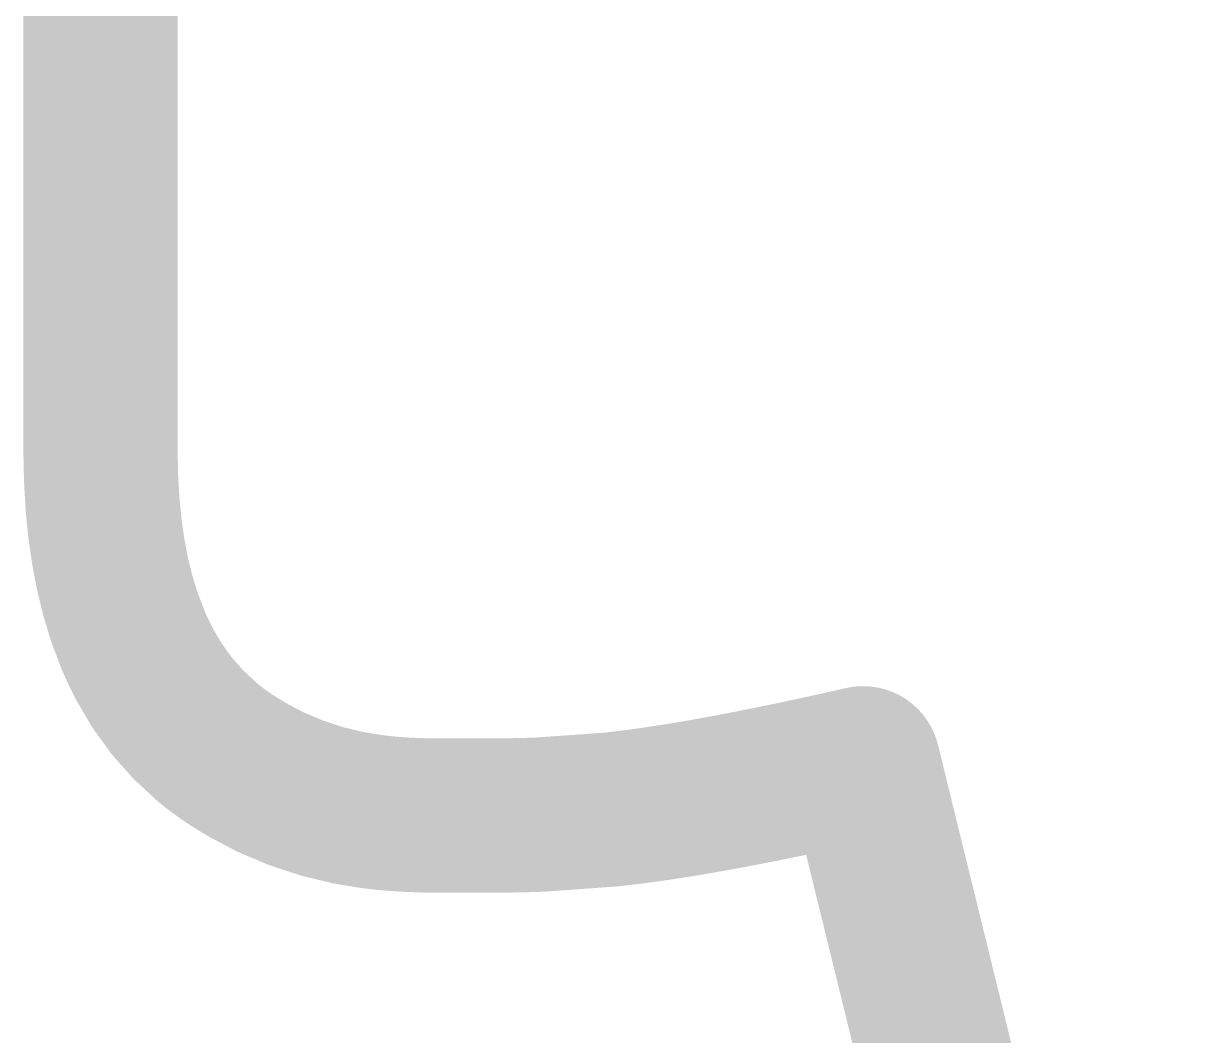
# Model space of a CAD drawing. Header units: millimetres. Extents: x 6 to 417, y 41 to 311.
# Drawn here: x 387.434 to 388.193, y 55.725 to 56.38 of the extents above; entities that cross this region are included whole.
import ezdxf

# ---------------------------------------------------------------- set-up
doc = ezdxf.new("R2010")
doc.units = ezdxf.units.MM
doc.layers.add('DrillDrawing', color=1, linetype='Continuous')

msp = doc.modelspace()

# ---------------------------------------------------------------- linework, layer by layer
at = {"layer": 'DrillDrawing', "const_width": 0.0999998}
for points in [[(387.48413486, 56.10382734), (387.48413486, 60.26571131999999)], [(387.48413486, 56.10382734), (387.48413486, 60.26571131999999)], [(387.48414502, 56.1005863), (387.4845057, 56.0848637)], [(387.48414502, 56.1005863), (387.4845057, 56.0848637)], [(387.4845057, 56.0848637), (387.4854709, 56.06848069999999)], [(387.4845057, 56.0848637), (387.4854709, 56.06848069999999)], [(387.4854709, 56.06848069999999), (387.4870076, 56.0530248)], [(387.4854709, 56.06848069999999), (387.4870076, 56.0530248)], [(387.4870076, 56.0530248), (387.48908024, 56.03846298)], [(387.4870076, 56.0530248), (387.48908024, 56.03846298)], [(387.48908024, 56.03846298), (387.49191996, 56.02356334)], [(387.48908024, 56.03846298), (387.49191996, 56.02356334)], [(387.49191996, 56.02356334), (387.49532356, 56.00965176)], [(387.49191996, 56.02356334), (387.49532356, 56.00965176)], [(387.49532356, 56.00965176), (387.49959838, 55.99565128)], [(387.49532356, 56.00965176), (387.49959838, 55.99565128)], [(387.49959838, 55.99565128), (387.50522956, 55.98081514)], [(387.49959838, 55.99565128), (387.50522956, 55.98081514)], [(387.56850096, 55.90337562), (387.57855174, 55.89713991999999)], [(387.56850096, 55.90337562), (387.57855174, 55.89713991999999)], [(387.96361066, 55.89759204), (387.97850776, 55.90094738)], [(387.96361066, 55.89759204), (387.97850776, 55.90094738)], [(387.97850776, 55.90094738), (388.14338932, 55.22942725999999)], [(387.97850776, 55.90094738), (388.14338932, 55.22942725999999)], [(387.92551066, 55.88940562), (387.93749184, 55.8919126)], [(387.92551066, 55.88940562), (387.93749184, 55.8919126)], [(387.93749184, 55.8919126), (387.95041282, 55.89468627999999)], [(387.93749184, 55.8919126), (387.95041282, 55.89468627999999)], [(387.95041282, 55.89468627999999), (387.96361066, 55.89759204)], [(387.95041282, 55.89468627999999), (387.96361066, 55.89759204)], [(387.89239922, 55.88286766), (387.9029707, 55.88488696)], [(387.89239922, 55.88286766), (387.9029707, 55.88488696)], [(387.9029707, 55.88488696), (387.9137911, 55.88702056)], [(387.9029707, 55.88488696), (387.9137911, 55.88702056)], [(387.9137911, 55.88702056), (387.92551066, 55.88940562)], [(387.9137911, 55.88702056), (387.92551066, 55.88940562)], [(387.85604928, 55.87653797999999), (387.8645151, 55.87791465999999)], [(387.85604928, 55.87653797999999), (387.8645151, 55.87791465999999)], [(387.8645151, 55.87791465999999), (387.87319682, 55.87939294)], [(387.8645151, 55.87791465999999), (387.87319682, 55.87939294)], [(387.87319682, 55.87939294), (387.88268118, 55.88107695999999)], [(387.87319682, 55.87939294), (387.88268118, 55.88107695999999)], [(387.88268118, 55.88107695999999), (387.89239922, 55.88286766)], [(387.88268118, 55.88107695999999), (387.89239922, 55.88286766)], [(387.64517594, 55.87207773999999), (387.65867096, 55.86984)], [(387.64517594, 55.87207773999999), (387.65867096, 55.86984)], [(387.65867096, 55.86984), (387.66778702, 55.86876049999999)], [(387.65867096, 55.86984), (387.66778702, 55.86876049999999)], [(387.76905174, 55.86769623999999), (387.81512734, 55.87099569999999)], [(387.76905174, 55.86769623999999), (387.81512734, 55.87099569999999)], [(387.81512734, 55.87099569999999), (387.827393, 55.87242826)], [(387.81512734, 55.87099569999999), (387.827393, 55.87242826)], [(387.827393, 55.87242826), (387.83402494, 55.87329185999999)], [(387.827393, 55.87242826), (387.83402494, 55.87329185999999)], [(387.83402494, 55.87329185999999), (387.84082706, 55.87423673999999)], [(387.83402494, 55.87329185999999), (387.84082706, 55.87423673999999)], [(387.84082706, 55.87423673999999), (387.84834292, 55.87534163999999)], [(387.84082706, 55.87423673999999), (387.84834292, 55.87534163999999)], [(387.84834292, 55.87534163999999), (387.85604928, 55.87653797999999)], [(387.84834292, 55.87534163999999), (387.85604928, 55.87653797999999)], [(387.66778702, 55.86876049999999), (387.67474916, 55.86814836)], [(387.66778702, 55.86876049999999), (387.67474916, 55.86814836)], [(387.67474916, 55.86814836), (387.68013904, 55.86778514)], [(387.67474916, 55.86814836), (387.68013904, 55.86778514)], [(387.68013904, 55.86778514), (387.68449768, 55.867554)], [(387.68013904, 55.86778514), (387.68449768, 55.867554)], [(387.68449768, 55.867554), (387.68833308, 55.86739398)], [(387.68449768, 55.867554), (387.68833308, 55.86739398)], [(387.68833308, 55.86739398), (387.69165794, 55.86728729999999)], [(387.68833308, 55.86739398), (387.69165794, 55.86728729999999)], [(387.69165794, 55.86728729999999), (387.69448496, 55.86721364)], [(387.69165794, 55.86728729999999), (387.69448496, 55.86721364)], [(387.69448496, 55.86721364), (387.6968243, 55.86716538)], [(387.69448496, 55.86721364), (387.6968243, 55.86716538)], [(387.6968243, 55.86716538), (387.6991484, 55.86712728)], [(387.6968243, 55.86716538), (387.6991484, 55.86712728)], [(387.6991484, 55.86712728), (387.70099752, 55.86710442)], [(387.6991484, 55.86712728), (387.70099752, 55.86710442)], [(387.70099752, 55.86710442), (387.70283902, 55.86708664)], [(387.70099752, 55.86710442), (387.70283902, 55.86708664)], [(387.70283902, 55.86708664), (387.70421316, 55.86707394)], [(387.70283902, 55.86708664), (387.70421316, 55.86707394)], [(387.70421316, 55.86707394), (387.70558222, 55.86706632)], [(387.70421316, 55.86707394), (387.70558222, 55.86706632)], [(387.70558222, 55.86706632), (387.70694366, 55.86705869999999)], [(387.70558222, 55.86706632), (387.70694366, 55.86705869999999)], [(387.70694366, 55.86705869999999), (387.70785044, 55.86705616)], [(387.70694366, 55.86705869999999), (387.70785044, 55.86705616)], [(387.70785044, 55.86705616), (387.70875468, 55.86705362)], [(387.70785044, 55.86705616), (387.70875468, 55.86705362)], [(387.70875468, 55.86705362), (387.70965638, 55.86705108)], [(387.70875468, 55.86705362), (387.70965638, 55.86705108)], [(387.70965638, 55.86705108), (387.71055554, 55.86704854)], [(387.70965638, 55.86705108), (387.71055554, 55.86704854)], [(387.71055554, 55.86704854), (387.71145216, 55.86704854)], [(387.71055554, 55.86704854), (387.71145216, 55.86704854)], [(387.71145216, 55.86704854), (387.7118992, 55.86704599999999)], [(387.71145216, 55.86704854), (387.7118992, 55.86704599999999)], [(387.7118992, 55.86704599999999), (387.71234624, 55.86704599999999)], [(387.7118992, 55.86704599999999), (387.71234624, 55.86704599999999)], [(387.71234624, 55.86704599999999), (387.71279074, 55.86704599999999)], [(387.71234624, 55.86704599999999), (387.71279074, 55.86704599999999)], [(387.71279074, 55.86704599999999), (387.71323778, 55.86704599999999)], [(387.71279074, 55.86704599999999), (387.71323778, 55.86704599999999)], [(387.71323778, 55.86704599999999), (387.71368228, 55.86704599999999)], [(387.71323778, 55.86704599999999), (387.71368228, 55.86704599999999)], [(387.71368228, 55.86704599999999), (387.71412678, 55.86704599999999)], [(387.71368228, 55.86704599999999), (387.71412678, 55.86704599999999)], [(387.71412678, 55.86704599999999), (387.71457128, 55.86704599999999)], [(387.71412678, 55.86704599999999), (387.71457128, 55.86704599999999)], [(387.71457128, 55.86704599999999), (387.71501324, 55.86704599999999)], [(387.71457128, 55.86704599999999), (387.71501324, 55.86704599999999)], [(387.71501324, 55.86704599999999), (387.71545774, 55.86704599999999)], [(387.71501324, 55.86704599999999), (387.71545774, 55.86704599999999)], [(387.71545774, 55.86704599999999), (387.7158997, 55.86704599999999)], [(387.71545774, 55.86704599999999), (387.7158997, 55.86704599999999)], [(387.7158997, 55.86704599999999), (387.71633912, 55.86704599999999)], [(387.7158997, 55.86704599999999), (387.71633912, 55.86704599999999)], [(387.71633912, 55.86704599999999), (387.71678108, 55.86704599999999)], [(387.71633912, 55.86704599999999), (387.71678108, 55.86704599999999)], [(387.71678108, 55.86704599999999), (387.7172205, 55.86704599999999)], [(387.71678108, 55.86704599999999), (387.7172205, 55.86704599999999)], [(387.7172205, 55.86704599999999), (387.71766246, 55.86704599999999)], [(387.7172205, 55.86704599999999), (387.71766246, 55.86704599999999)], [(387.71766246, 55.86704599999999), (387.71809934, 55.86704599999999)], [(387.71766246, 55.86704599999999), (387.71809934, 55.86704599999999)], [(387.71809934, 55.86704599999999), (387.71853876, 55.86704599999999)], [(387.71809934, 55.86704599999999), (387.71853876, 55.86704599999999)], [(387.71853876, 55.86704599999999), (387.71897818, 55.86704599999999)], [(387.71853876, 55.86704599999999), (387.71897818, 55.86704599999999)], [(387.71897818, 55.86704599999999), (387.71941506, 55.86704599999999)], [(387.71897818, 55.86704599999999), (387.71941506, 55.86704599999999)], [(387.71941506, 55.86704599999999), (387.71985194, 55.86704599999999)], [(387.71941506, 55.86704599999999), (387.71985194, 55.86704599999999)], [(387.71985194, 55.86704599999999), (387.72072316, 55.86704599999999)], [(387.71985194, 55.86704599999999), (387.72072316, 55.86704599999999)], [(387.72072316, 55.86704599999999), (387.72159438, 55.86704599999999)], [(387.72072316, 55.86704599999999), (387.72159438, 55.86704599999999)], [(387.72159438, 55.86704599999999), (387.72246306, 55.86704599999999)], [(387.72159438, 55.86704599999999), (387.72246306, 55.86704599999999)], [(387.72246306, 55.86704599999999), (387.7233292, 55.86704854)], [(387.72246306, 55.86704599999999), (387.7233292, 55.86704854)], [(387.7233292, 55.86704854), (387.7241928, 55.86704854)], [(387.7233292, 55.86704854), (387.7241928, 55.86704854)], [(387.7241928, 55.86704854), (387.7254882, 55.86704854)], [(387.7241928, 55.86704854), (387.7254882, 55.86704854)], [(387.7254882, 55.86704854), (387.72677598, 55.86705108)], [(387.7254882, 55.86704854), (387.72677598, 55.86705108)], [(387.72677598, 55.86705108), (387.72806122, 55.86705362)], [(387.72677598, 55.86705108), (387.72806122, 55.86705362)], [(387.72806122, 55.86705362), (387.72934392, 55.86705616)], [(387.72806122, 55.86705362), (387.72934392, 55.86705616)], [(387.72934392, 55.86705616), (387.73104572, 55.86705869999999)], [(387.72934392, 55.86705616), (387.73104572, 55.86705869999999)], [(387.73104572, 55.86705869999999), (387.7327449799999, 55.86706632)], [(387.73104572, 55.86705869999999), (387.7327449799999, 55.86706632)], [(387.7327449799999, 55.86706632), (387.73485826, 55.86707394)], [(387.7327449799999, 55.86706632), (387.73485826, 55.86707394)], [(387.73485826, 55.86707394), (387.73696646, 55.8670841)], [(387.73485826, 55.86707394), (387.73696646, 55.8670841)], [(387.73696646, 55.8670841), (387.73948614, 55.86709934)], [(387.73696646, 55.8670841), (387.73948614, 55.86709934)], [(387.73948614, 55.86709934), (387.74199566, 55.86711966)], [(387.73948614, 55.86709934), (387.74199566, 55.86711966)], [(387.74199566, 55.86711966), (387.74491666, 55.8671476)], [(387.74199566, 55.86711966), (387.74491666, 55.8671476)], [(387.74491666, 55.8671476), (387.7482466, 55.86718824)], [(387.74491666, 55.8671476), (387.7482466, 55.86718824)], [(387.7482466, 55.86718824), (387.75198548, 55.86724412)], [(387.7482466, 55.86718824), (387.75198548, 55.86724412)], [(387.75198548, 55.86724412), (387.7565524, 55.86733302)], [(387.75198548, 55.86724412), (387.7565524, 55.86733302)], [(387.7565524, 55.86733302), (387.76195498, 55.86746763999999)], [(387.7565524, 55.86733302), (387.76195498, 55.86746763999999)], [(387.76195498, 55.86746763999999), (387.76905174, 55.86769623999999)], [(387.76195498, 55.86746763999999), (387.76905174, 55.86769623999999)]]:
    msp.add_lwpolyline(points, dxfattribs=at)
for points in [[(387.48414502, 56.1005863, -0.00161517670865614), (387.48413486, 56.10382734)], [(387.48414502, 56.1005863, -0.00161517670865614), (387.48413486, 56.10382734)], [(387.51286734, 55.96476996, -0.02269215937768035), (387.50522956, 55.98081514)], [(387.51286734, 55.96476996, -0.02269215937768035), (387.50522956, 55.98081514)], [(387.55269708, 55.91520186, -0.09652436674166726), (387.51286734, 55.96476996)], [(387.55269708, 55.91520186, -0.09652436674166726), (387.51286734, 55.96476996)], [(387.56850096, 55.90337562, -0.02844011318298454), (387.55269708, 55.91520186)], [(387.56850096, 55.90337562, -0.02844011318298454), (387.55269708, 55.91520186)], [(387.64517594, 55.87207773999999, -0.08345564689200505), (387.57855428, 55.89713991999999)], [(387.64517594, 55.87207773999999, -0.08345564689200505), (387.57855428, 55.89713991999999)]]:
    msp.add_lwpolyline(points, format="xyb", dxfattribs=at)
at = {"layer": 'DrillDrawing', "const_width": 0.0499999}
for points in [[(387.45913618, 56.10382734, 1), (387.50913354, 56.10382734, 1)], [(387.45913618, 56.10382734, 1), (387.50913354, 56.10382734, 1)], [(387.45913618, 56.10382734, 1), (387.50913354, 56.10382734, 1)], [(387.45913618, 56.10382734, 1), (387.50913354, 56.10382734, 1)], [(387.45914634, 56.1005863, 1), (387.5091437, 56.1005863, 1)], [(387.45914634, 56.1005863, 1), (387.5091437, 56.1005863, 1)], [(387.45914634, 56.1005863, 1), (387.5091437, 56.1005863, 1)], [(387.45914634, 56.1005863, 1), (387.5091437, 56.1005863, 1)], [(387.45950702, 56.0848637, 1), (387.50950438, 56.0848637, 1)], [(387.45950702, 56.0848637, 1), (387.50950438, 56.0848637, 1)], [(387.45950702, 56.0848637, 1), (387.50950438, 56.0848637, 1)], [(387.45950702, 56.0848637, 1), (387.50950438, 56.0848637, 1)], [(387.46047222, 56.06848069999999, 1), (387.51046958, 56.06848069999999, 1)], [(387.46047222, 56.06848069999999, 1), (387.51046958, 56.06848069999999, 1)], [(387.46047222, 56.06848069999999, 1), (387.51046958, 56.06848069999999, 1)], [(387.46047222, 56.06848069999999, 1), (387.51046958, 56.06848069999999, 1)], [(387.46200892, 56.0530248, 1), (387.51200628, 56.0530248, 1)], [(387.46200892, 56.0530248, 1), (387.51200628, 56.0530248, 1)], [(387.46200892, 56.0530248, 1), (387.51200628, 56.0530248, 1)], [(387.46200892, 56.0530248, 1), (387.51200628, 56.0530248, 1)], [(387.46408156, 56.03846298, 1), (387.51407892, 56.03846298, 1)], [(387.46408156, 56.03846298, 1), (387.51407892, 56.03846298, 1)], [(387.46408156, 56.03846298, 1), (387.51407892, 56.03846298, 1)], [(387.46408156, 56.03846298, 1), (387.51407892, 56.03846298, 1)], [(387.46692128, 56.02356334, 1), (387.51691864, 56.02356334, 1)], [(387.46692128, 56.02356334, 1), (387.51691864, 56.02356334, 1)], [(387.46692128, 56.02356334, 1), (387.51691864, 56.02356334, 1)], [(387.46692128, 56.02356334, 1), (387.51691864, 56.02356334, 1)], [(387.47032488, 56.00965176, 1), (387.52032224, 56.00965176, 1)], [(387.47032488, 56.00965176, 1), (387.52032224, 56.00965176, 1)], [(387.47032488, 56.00965176, 1), (387.52032224, 56.00965176, 1)], [(387.47032488, 56.00965176, 1), (387.52032224, 56.00965176, 1)], [(387.4745997, 55.99565128, 1), (387.52459706, 55.99565128, 1)], [(387.4745997, 55.99565128, 1), (387.52459706, 55.99565128, 1)], [(387.4745997, 55.99565128, 1), (387.52459706, 55.99565128, 1)], [(387.4745997, 55.99565128, 1), (387.52459706, 55.99565128, 1)], [(387.48023088, 55.98081514, 1), (387.53022824, 55.98081514, 1)], [(387.48023088, 55.98081514, 1), (387.53022824, 55.98081514, 1)], [(387.48023088, 55.98081514, 1), (387.53022824, 55.98081514, 1)], [(387.48023088, 55.98081514, 1), (387.53022824, 55.98081514, 1)], [(387.48786866, 55.96476996, 1), (387.53786602, 55.96476996, 1)], [(387.48786866, 55.96476996, 1), (387.53786602, 55.96476996, 1)], [(387.48786866, 55.96476996, 1), (387.53786602, 55.96476996, 1)], [(387.48786866, 55.96476996, 1), (387.53786602, 55.96476996, 1)], [(387.5276984, 55.91520186, 1), (387.57769576, 55.91520186, 1)], [(387.5276984, 55.91520186, 1), (387.57769576, 55.91520186, 1)], [(387.5276984, 55.91520186, 1), (387.57769576, 55.91520186, 1)], [(387.5276984, 55.91520186, 1), (387.57769576, 55.91520186, 1)], [(387.54350228, 55.90337562, 1), (387.59349964, 55.90337562, 1)], [(387.54350228, 55.90337562, 1), (387.59349964, 55.90337562, 1)], [(387.54350228, 55.90337562, 1), (387.59349964, 55.90337562, 1)], [(387.54350228, 55.90337562, 1), (387.59349964, 55.90337562, 1)], [(387.95350908, 55.90094738, 1), (388.00350644, 55.90094738, 1)], [(387.95350908, 55.90094738, 1), (388.00350644, 55.90094738, 1)], [(387.95350908, 55.90094738, 1), (388.00350644, 55.90094738, 1)], [(387.95350908, 55.90094738, 1), (388.00350644, 55.90094738, 1)], [(387.55355306, 55.89713991999999, 1), (387.60355042, 55.89713991999999, 1)], [(387.55355306, 55.89713991999999, 1), (387.60355042, 55.89713991999999, 1)], [(387.5535556, 55.89713991999999, 1), (387.60355296, 55.89713991999999, 1)], [(387.5535556, 55.89713991999999, 1), (387.60355296, 55.89713991999999, 1)], [(387.91249316, 55.8919126, 1), (387.96249052, 55.8919126, 1)], [(387.91249316, 55.8919126, 1), (387.96249052, 55.8919126, 1)], [(387.91249316, 55.8919126, 1), (387.96249052, 55.8919126, 1)], [(387.91249316, 55.8919126, 1), (387.96249052, 55.8919126, 1)], [(387.92541414, 55.89468627999999, 1), (387.9754115, 55.89468627999999, 1)], [(387.92541414, 55.89468627999999, 1), (387.9754115, 55.89468627999999, 1)], [(387.92541414, 55.89468627999999, 1), (387.9754115, 55.89468627999999, 1)], [(387.92541414, 55.89468627999999, 1), (387.9754115, 55.89468627999999, 1)], [(387.93861198, 55.89759204, 1), (387.98860934, 55.89759204, 1)], [(387.93861198, 55.89759204, 1), (387.98860934, 55.89759204, 1)], [(387.93861198, 55.89759204, 1), (387.98860934, 55.89759204, 1)], [(387.93861198, 55.89759204, 1), (387.98860934, 55.89759204, 1)], [(387.87797202, 55.88488696, 1), (387.92796938, 55.88488696, 1)], [(387.87797202, 55.88488696, 1), (387.92796938, 55.88488696, 1)], [(387.87797202, 55.88488696, 1), (387.92796938, 55.88488696, 1)], [(387.87797202, 55.88488696, 1), (387.92796938, 55.88488696, 1)], [(387.88879242, 55.88702056, 1), (387.93878978, 55.88702056, 1)], [(387.88879242, 55.88702056, 1), (387.93878978, 55.88702056, 1)], [(387.88879242, 55.88702056, 1), (387.93878978, 55.88702056, 1)], [(387.88879242, 55.88702056, 1), (387.93878978, 55.88702056, 1)], [(387.90051198, 55.88940562, 1), (387.95050934, 55.88940562, 1)], [(387.90051198, 55.88940562, 1), (387.95050934, 55.88940562, 1)], [(387.90051198, 55.88940562, 1), (387.95050934, 55.88940562, 1)], [(387.90051198, 55.88940562, 1), (387.95050934, 55.88940562, 1)], [(387.83951642, 55.87791465999999, 1), (387.88951378, 55.87791465999999, 1)], [(387.83951642, 55.87791465999999, 1), (387.88951378, 55.87791465999999, 1)], [(387.83951642, 55.87791465999999, 1), (387.88951378, 55.87791465999999, 1)], [(387.83951642, 55.87791465999999, 1), (387.88951378, 55.87791465999999, 1)], [(387.84819814, 55.87939294, 1), (387.8981955, 55.87939294, 1)], [(387.84819814, 55.87939294, 1), (387.8981955, 55.87939294, 1)], [(387.84819814, 55.87939294, 1), (387.8981955, 55.87939294, 1)], [(387.84819814, 55.87939294, 1), (387.8981955, 55.87939294, 1)], [(387.8576825, 55.88107695999999, 1), (387.90767986, 55.88107695999999, 1)], [(387.8576825, 55.88107695999999, 1), (387.90767986, 55.88107695999999, 1)], [(387.8576825, 55.88107695999999, 1), (387.90767986, 55.88107695999999, 1)], [(387.8576825, 55.88107695999999, 1), (387.90767986, 55.88107695999999, 1)], [(387.86740054, 55.88286766, 1), (387.9173979, 55.88286766, 1)], [(387.86740054, 55.88286766, 1), (387.9173979, 55.88286766, 1)], [(387.86740054, 55.88286766, 1), (387.9173979, 55.88286766, 1)], [(387.86740054, 55.88286766, 1), (387.9173979, 55.88286766, 1)], [(387.62017726, 55.87207773999999, 1), (387.67017462, 55.87207773999999, 1)], [(387.62017726, 55.87207773999999, 1), (387.67017462, 55.87207773999999, 1)], [(387.62017726, 55.87207773999999, 1), (387.67017462, 55.87207773999999, 1)], [(387.62017726, 55.87207773999999, 1), (387.67017462, 55.87207773999999, 1)], [(387.63367228, 55.86984, 1), (387.68366964, 55.86984, 1)], [(387.63367228, 55.86984, 1), (387.68366964, 55.86984, 1)], [(387.63367228, 55.86984, 1), (387.68366964, 55.86984, 1)], [(387.63367228, 55.86984, 1), (387.68366964, 55.86984, 1)], [(387.79012866, 55.87099569999999, 1), (387.84012602, 55.87099569999999, 1)], [(387.79012866, 55.87099569999999, 1), (387.84012602, 55.87099569999999, 1)], [(387.79012866, 55.87099569999999, 1), (387.84012602, 55.87099569999999, 1)], [(387.79012866, 55.87099569999999, 1), (387.84012602, 55.87099569999999, 1)], [(387.80239432, 55.87242826, 1), (387.85239168, 55.87242826, 1)], [(387.80239432, 55.87242826, 1), (387.85239168, 55.87242826, 1)], [(387.80239432, 55.87242826, 1), (387.85239168, 55.87242826, 1)], [(387.80239432, 55.87242826, 1), (387.85239168, 55.87242826, 1)], [(387.80902626, 55.87329185999999, 1), (387.85902362, 55.87329185999999, 1)], [(387.80902626, 55.87329185999999, 1), (387.85902362, 55.87329185999999, 1)], [(387.80902626, 55.87329185999999, 1), (387.85902362, 55.87329185999999, 1)], [(387.80902626, 55.87329185999999, 1), (387.85902362, 55.87329185999999, 1)], [(387.81582838, 55.87423673999999, 1), (387.86582574, 55.87423673999999, 1)], [(387.81582838, 55.87423673999999, 1), (387.86582574, 55.87423673999999, 1)], [(387.81582838, 55.87423673999999, 1), (387.86582574, 55.87423673999999, 1)], [(387.81582838, 55.87423673999999, 1), (387.86582574, 55.87423673999999, 1)], [(387.82334424, 55.87534163999999, 1), (387.8733416, 55.87534163999999, 1)], [(387.82334424, 55.87534163999999, 1), (387.8733416, 55.87534163999999, 1)], [(387.82334424, 55.87534163999999, 1), (387.8733416, 55.87534163999999, 1)], [(387.82334424, 55.87534163999999, 1), (387.8733416, 55.87534163999999, 1)], [(387.8310506, 55.87653797999999, 1), (387.88104796, 55.87653797999999, 1)], [(387.8310506, 55.87653797999999, 1), (387.88104796, 55.87653797999999, 1)], [(387.8310506, 55.87653797999999, 1), (387.88104796, 55.87653797999999, 1)], [(387.8310506, 55.87653797999999, 1), (387.88104796, 55.87653797999999, 1)], [(387.64278834, 55.86876049999999, 1), (387.6927857, 55.86876049999999, 1)], [(387.64278834, 55.86876049999999, 1), (387.6927857, 55.86876049999999, 1)], [(387.64278834, 55.86876049999999, 1), (387.6927857, 55.86876049999999, 1)], [(387.64278834, 55.86876049999999, 1), (387.6927857, 55.86876049999999, 1)], [(387.64975048, 55.86814836, 1), (387.69974784, 55.86814836, 1)], [(387.64975048, 55.86814836, 1), (387.69974784, 55.86814836, 1)], [(387.64975048, 55.86814836, 1), (387.69974784, 55.86814836, 1)], [(387.64975048, 55.86814836, 1), (387.69974784, 55.86814836, 1)], [(387.65514036, 55.86778514, 1), (387.70513772, 55.86778514, 1)], [(387.65514036, 55.86778514, 1), (387.70513772, 55.86778514, 1)], [(387.65514036, 55.86778514, 1), (387.70513772, 55.86778514, 1)], [(387.65514036, 55.86778514, 1), (387.70513772, 55.86778514, 1)], [(387.659499, 55.867554, 1), (387.70949636, 55.867554, 1)], [(387.659499, 55.867554, 1), (387.70949636, 55.867554, 1)], [(387.659499, 55.867554, 1), (387.70949636, 55.867554, 1)], [(387.659499, 55.867554, 1), (387.70949636, 55.867554, 1)], [(387.6633344, 55.86739398, 1), (387.71333176, 55.86739398, 1)], [(387.6633344, 55.86739398, 1), (387.71333176, 55.86739398, 1)], [(387.6633344, 55.86739398, 1), (387.71333176, 55.86739398, 1)], [(387.6633344, 55.86739398, 1), (387.71333176, 55.86739398, 1)], [(387.66665926, 55.86728729999999, 1), (387.71665662, 55.86728729999999, 1)], [(387.66665926, 55.86728729999999, 1), (387.71665662, 55.86728729999999, 1)], [(387.66665926, 55.86728729999999, 1), (387.71665662, 55.86728729999999, 1)], [(387.66665926, 55.86728729999999, 1), (387.71665662, 55.86728729999999, 1)], [(387.66948628, 55.86721364, 1), (387.71948364, 55.86721364, 1)], [(387.66948628, 55.86721364, 1), (387.71948364, 55.86721364, 1)], [(387.66948628, 55.86721364, 1), (387.71948364, 55.86721364, 1)], [(387.66948628, 55.86721364, 1), (387.71948364, 55.86721364, 1)], [(387.67182562, 55.86716538, 1), (387.72182298, 55.86716538, 1)], [(387.67182562, 55.86716538, 1), (387.72182298, 55.86716538, 1)], [(387.67182562, 55.86716538, 1), (387.72182298, 55.86716538, 1)], [(387.67182562, 55.86716538, 1), (387.72182298, 55.86716538, 1)], [(387.67414972, 55.86712728, 1), (387.72414708, 55.86712728, 1)], [(387.67414972, 55.86712728, 1), (387.72414708, 55.86712728, 1)], [(387.67414972, 55.86712728, 1), (387.72414708, 55.86712728, 1)], [(387.67414972, 55.86712728, 1), (387.72414708, 55.86712728, 1)], [(387.67599884, 55.86710442, 1), (387.7259962, 55.86710442, 1)], [(387.67599884, 55.86710442, 1), (387.7259962, 55.86710442, 1)], [(387.67599884, 55.86710442, 1), (387.7259962, 55.86710442, 1)], [(387.67599884, 55.86710442, 1), (387.7259962, 55.86710442, 1)], [(387.67784034, 55.86708664, 1), (387.7278377, 55.86708664, 1)], [(387.67784034, 55.86708664, 1), (387.7278377, 55.86708664, 1)], [(387.67784034, 55.86708664, 1), (387.7278377, 55.86708664, 1)], [(387.67784034, 55.86708664, 1), (387.7278377, 55.86708664, 1)], [(387.67921448, 55.86707394, 1), (387.72921184, 55.86707394, 1)], [(387.67921448, 55.86707394, 1), (387.72921184, 55.86707394, 1)], [(387.67921448, 55.86707394, 1), (387.72921184, 55.86707394, 1)], [(387.67921448, 55.86707394, 1), (387.72921184, 55.86707394, 1)], [(387.68058354, 55.86706632, 1), (387.7305808999999, 55.86706632, 1)], [(387.68058354, 55.86706632, 1), (387.7305808999999, 55.86706632, 1)], [(387.68058354, 55.86706632, 1), (387.7305808999999, 55.86706632, 1)], [(387.68058354, 55.86706632, 1), (387.7305808999999, 55.86706632, 1)], [(387.68194498, 55.86705869999999, 1), (387.73194234, 55.86705869999999, 1)], [(387.68194498, 55.86705869999999, 1), (387.73194234, 55.86705869999999, 1)], [(387.68194498, 55.86705869999999, 1), (387.73194234, 55.86705869999999, 1)], [(387.68194498, 55.86705869999999, 1), (387.73194234, 55.86705869999999, 1)], [(387.68285176, 55.86705616, 1), (387.73284912, 55.86705616, 1)], [(387.68285176, 55.86705616, 1), (387.73284912, 55.86705616, 1)], [(387.68285176, 55.86705616, 1), (387.73284912, 55.86705616, 1)], [(387.68285176, 55.86705616, 1), (387.73284912, 55.86705616, 1)], [(387.683756, 55.86705362, 1), (387.73375336, 55.86705362, 1)], [(387.683756, 55.86705362, 1), (387.73375336, 55.86705362, 1)], [(387.683756, 55.86705362, 1), (387.73375336, 55.86705362, 1)], [(387.683756, 55.86705362, 1), (387.73375336, 55.86705362, 1)], [(387.6846577, 55.86705108, 1), (387.73465506, 55.86705108, 1)], [(387.6846577, 55.86705108, 1), (387.73465506, 55.86705108, 1)], [(387.6846577, 55.86705108, 1), (387.73465506, 55.86705108, 1)], [(387.6846577, 55.86705108, 1), (387.73465506, 55.86705108, 1)], [(387.68555686, 55.86704854, 1), (387.73555422, 55.86704854, 1)], [(387.68555686, 55.86704854, 1), (387.73555422, 55.86704854, 1)], [(387.68555686, 55.86704854, 1), (387.73555422, 55.86704854, 1)], [(387.68555686, 55.86704854, 1), (387.73555422, 55.86704854, 1)], [(387.68645348, 55.86704854, 1), (387.73645084, 55.86704854, 1)], [(387.68645348, 55.86704854, 1), (387.73645084, 55.86704854, 1)], [(387.68645348, 55.86704854, 1), (387.73645084, 55.86704854, 1)], [(387.68645348, 55.86704854, 1), (387.73645084, 55.86704854, 1)], [(387.68690052, 55.86704599999999, 1), (387.73689788, 55.86704599999999, 1)], [(387.68690052, 55.86704599999999, 1), (387.73689788, 55.86704599999999, 1)], [(387.68690052, 55.86704599999999, 1), (387.73689788, 55.86704599999999, 1)], [(387.68690052, 55.86704599999999, 1), (387.73689788, 55.86704599999999, 1)], [(387.68734756, 55.86704599999999, 1), (387.73734492, 55.86704599999999, 1)], [(387.68734756, 55.86704599999999, 1), (387.73734492, 55.86704599999999, 1)], [(387.68734756, 55.86704599999999, 1), (387.73734492, 55.86704599999999, 1)], [(387.68734756, 55.86704599999999, 1), (387.73734492, 55.86704599999999, 1)], [(387.68779206, 55.86704599999999, 1), (387.73778942, 55.86704599999999, 1)], [(387.68779206, 55.86704599999999, 1), (387.73778942, 55.86704599999999, 1)], [(387.68779206, 55.86704599999999, 1), (387.73778942, 55.86704599999999, 1)], [(387.68779206, 55.86704599999999, 1), (387.73778942, 55.86704599999999, 1)], [(387.6882391, 55.86704599999999, 1), (387.73823646, 55.86704599999999, 1)], [(387.6882391, 55.86704599999999, 1), (387.73823646, 55.86704599999999, 1)], [(387.6882391, 55.86704599999999, 1), (387.73823646, 55.86704599999999, 1)], [(387.6882391, 55.86704599999999, 1), (387.73823646, 55.86704599999999, 1)], [(387.6886836, 55.86704599999999, 1), (387.73868096, 55.86704599999999, 1)], [(387.6886836, 55.86704599999999, 1), (387.73868096, 55.86704599999999, 1)], [(387.6886836, 55.86704599999999, 1), (387.73868096, 55.86704599999999, 1)], [(387.6886836, 55.86704599999999, 1), (387.73868096, 55.86704599999999, 1)], [(387.6891281, 55.86704599999999, 1), (387.73912546, 55.86704599999999, 1)], [(387.6891281, 55.86704599999999, 1), (387.73912546, 55.86704599999999, 1)], [(387.6891281, 55.86704599999999, 1), (387.73912546, 55.86704599999999, 1)], [(387.6891281, 55.86704599999999, 1), (387.73912546, 55.86704599999999, 1)], [(387.6895726, 55.86704599999999, 1), (387.73956996, 55.86704599999999, 1)], [(387.6895726, 55.86704599999999, 1), (387.73956996, 55.86704599999999, 1)], [(387.6895726, 55.86704599999999, 1), (387.73956996, 55.86704599999999, 1)], [(387.6895726, 55.86704599999999, 1), (387.73956996, 55.86704599999999, 1)], [(387.69001456, 55.86704599999999, 1), (387.74001192, 55.86704599999999, 1)], [(387.69001456, 55.86704599999999, 1), (387.74001192, 55.86704599999999, 1)], [(387.69001456, 55.86704599999999, 1), (387.74001192, 55.86704599999999, 1)], [(387.69001456, 55.86704599999999, 1), (387.74001192, 55.86704599999999, 1)], [(387.69045906, 55.86704599999999, 1), (387.74045642, 55.86704599999999, 1)], [(387.69045906, 55.86704599999999, 1), (387.74045642, 55.86704599999999, 1)], [(387.69045906, 55.86704599999999, 1), (387.74045642, 55.86704599999999, 1)], [(387.69045906, 55.86704599999999, 1), (387.74045642, 55.86704599999999, 1)], [(387.69090102, 55.86704599999999, 1), (387.74089838, 55.86704599999999, 1)], [(387.69090102, 55.86704599999999, 1), (387.74089838, 55.86704599999999, 1)], [(387.69090102, 55.86704599999999, 1), (387.74089838, 55.86704599999999, 1)], [(387.69090102, 55.86704599999999, 1), (387.74089838, 55.86704599999999, 1)], [(387.69134044, 55.86704599999999, 1), (387.7413378, 55.86704599999999, 1)], [(387.69134044, 55.86704599999999, 1), (387.7413378, 55.86704599999999, 1)], [(387.69134044, 55.86704599999999, 1), (387.7413378, 55.86704599999999, 1)], [(387.69134044, 55.86704599999999, 1), (387.7413378, 55.86704599999999, 1)], [(387.6917824, 55.86704599999999, 1), (387.74177976, 55.86704599999999, 1)], [(387.6917824, 55.86704599999999, 1), (387.74177976, 55.86704599999999, 1)], [(387.6917824, 55.86704599999999, 1), (387.74177976, 55.86704599999999, 1)], [(387.6917824, 55.86704599999999, 1), (387.74177976, 55.86704599999999, 1)], [(387.69222182, 55.86704599999999, 1), (387.74221918, 55.86704599999999, 1)], [(387.69222182, 55.86704599999999, 1), (387.74221918, 55.86704599999999, 1)], [(387.69222182, 55.86704599999999, 1), (387.74221918, 55.86704599999999, 1)], [(387.69222182, 55.86704599999999, 1), (387.74221918, 55.86704599999999, 1)], [(387.69266378, 55.86704599999999, 1), (387.74266114, 55.86704599999999, 1)], [(387.69266378, 55.86704599999999, 1), (387.74266114, 55.86704599999999, 1)], [(387.69266378, 55.86704599999999, 1), (387.74266114, 55.86704599999999, 1)], [(387.69266378, 55.86704599999999, 1), (387.74266114, 55.86704599999999, 1)], [(387.69310066, 55.86704599999999, 1), (387.74309802, 55.86704599999999, 1)], [(387.69310066, 55.86704599999999, 1), (387.74309802, 55.86704599999999, 1)], [(387.69310066, 55.86704599999999, 1), (387.74309802, 55.86704599999999, 1)], [(387.69310066, 55.86704599999999, 1), (387.74309802, 55.86704599999999, 1)], [(387.69354008, 55.86704599999999, 1), (387.74353744, 55.86704599999999, 1)], [(387.69354008, 55.86704599999999, 1), (387.74353744, 55.86704599999999, 1)], [(387.69354008, 55.86704599999999, 1), (387.74353744, 55.86704599999999, 1)], [(387.69354008, 55.86704599999999, 1), (387.74353744, 55.86704599999999, 1)], [(387.6939795, 55.86704599999999, 1), (387.74397686, 55.86704599999999, 1)], [(387.6939795, 55.86704599999999, 1), (387.74397686, 55.86704599999999, 1)], [(387.6939795, 55.86704599999999, 1), (387.74397686, 55.86704599999999, 1)], [(387.6939795, 55.86704599999999, 1), (387.74397686, 55.86704599999999, 1)], [(387.69441638, 55.86704599999999, 1), (387.74441374, 55.86704599999999, 1)], [(387.69441638, 55.86704599999999, 1), (387.74441374, 55.86704599999999, 1)], [(387.69441638, 55.86704599999999, 1), (387.74441374, 55.86704599999999, 1)], [(387.69441638, 55.86704599999999, 1), (387.74441374, 55.86704599999999, 1)], [(387.69485326, 55.86704599999999, 1), (387.74485062, 55.86704599999999, 1)], [(387.69485326, 55.86704599999999, 1), (387.74485062, 55.86704599999999, 1)], [(387.69485326, 55.86704599999999, 1), (387.74485062, 55.86704599999999, 1)], [(387.69485326, 55.86704599999999, 1), (387.74485062, 55.86704599999999, 1)], [(387.69572448, 55.86704599999999, 1), (387.74572184, 55.86704599999999, 1)], [(387.69572448, 55.86704599999999, 1), (387.74572184, 55.86704599999999, 1)], [(387.69572448, 55.86704599999999, 1), (387.74572184, 55.86704599999999, 1)], [(387.69572448, 55.86704599999999, 1), (387.74572184, 55.86704599999999, 1)], [(387.6965957, 55.86704599999999, 1), (387.74659306, 55.86704599999999, 1)], [(387.6965957, 55.86704599999999, 1), (387.74659306, 55.86704599999999, 1)], [(387.6965957, 55.86704599999999, 1), (387.74659306, 55.86704599999999, 1)], [(387.6965957, 55.86704599999999, 1), (387.74659306, 55.86704599999999, 1)], [(387.69746438, 55.86704599999999, 1), (387.74746174, 55.86704599999999, 1)], [(387.69746438, 55.86704599999999, 1), (387.74746174, 55.86704599999999, 1)], [(387.69746438, 55.86704599999999, 1), (387.74746174, 55.86704599999999, 1)], [(387.69746438, 55.86704599999999, 1), (387.74746174, 55.86704599999999, 1)], [(387.69833052, 55.86704854, 1), (387.74832788, 55.86704854, 1)], [(387.69833052, 55.86704854, 1), (387.74832788, 55.86704854, 1)], [(387.69833052, 55.86704854, 1), (387.74832788, 55.86704854, 1)], [(387.69833052, 55.86704854, 1), (387.74832788, 55.86704854, 1)], [(387.69919412, 55.86704854, 1), (387.74919148, 55.86704854, 1)], [(387.69919412, 55.86704854, 1), (387.74919148, 55.86704854, 1)], [(387.69919412, 55.86704854, 1), (387.74919148, 55.86704854, 1)], [(387.69919412, 55.86704854, 1), (387.74919148, 55.86704854, 1)], [(387.70048952, 55.86704854, 1), (387.75048688, 55.86704854, 1)], [(387.70048952, 55.86704854, 1), (387.75048688, 55.86704854, 1)], [(387.70048952, 55.86704854, 1), (387.75048688, 55.86704854, 1)], [(387.70048952, 55.86704854, 1), (387.75048688, 55.86704854, 1)], [(387.7017773, 55.86705108, 1), (387.75177466, 55.86705108, 1)], [(387.7017773, 55.86705108, 1), (387.75177466, 55.86705108, 1)], [(387.7017773, 55.86705108, 1), (387.75177466, 55.86705108, 1)], [(387.7017773, 55.86705108, 1), (387.75177466, 55.86705108, 1)], [(387.70306254, 55.86705362, 1), (387.7530599, 55.86705362, 1)], [(387.70306254, 55.86705362, 1), (387.7530599, 55.86705362, 1)], [(387.70306254, 55.86705362, 1), (387.7530599, 55.86705362, 1)], [(387.70306254, 55.86705362, 1), (387.7530599, 55.86705362, 1)], [(387.70434524, 55.86705616, 1), (387.7543426, 55.86705616, 1)], [(387.70434524, 55.86705616, 1), (387.7543426, 55.86705616, 1)], [(387.70434524, 55.86705616, 1), (387.7543426, 55.86705616, 1)], [(387.70434524, 55.86705616, 1), (387.7543426, 55.86705616, 1)], [(387.70604704, 55.86705869999999, 1), (387.7560444, 55.86705869999999, 1)], [(387.70604704, 55.86705869999999, 1), (387.7560444, 55.86705869999999, 1)], [(387.70604704, 55.86705869999999, 1), (387.7560444, 55.86705869999999, 1)], [(387.70604704, 55.86705869999999, 1), (387.7560444, 55.86705869999999, 1)], [(387.7077463, 55.86706632, 1), (387.75774366, 55.86706632, 1)], [(387.7077463, 55.86706632, 1), (387.75774366, 55.86706632, 1)], [(387.7077463, 55.86706632, 1), (387.75774366, 55.86706632, 1)], [(387.7077463, 55.86706632, 1), (387.75774366, 55.86706632, 1)], [(387.70985958, 55.86707394, 1), (387.75985694, 55.86707394, 1)], [(387.70985958, 55.86707394, 1), (387.75985694, 55.86707394, 1)], [(387.70985958, 55.86707394, 1), (387.75985694, 55.86707394, 1)], [(387.70985958, 55.86707394, 1), (387.75985694, 55.86707394, 1)], [(387.71196778, 55.8670841, 1), (387.76196514, 55.8670841, 1)], [(387.71196778, 55.8670841, 1), (387.76196514, 55.8670841, 1)], [(387.71196778, 55.8670841, 1), (387.76196514, 55.8670841, 1)], [(387.71196778, 55.8670841, 1), (387.76196514, 55.8670841, 1)], [(387.71448746, 55.86709934, 1), (387.76448482, 55.86709934, 1)], [(387.71448746, 55.86709934, 1), (387.76448482, 55.86709934, 1)], [(387.71448746, 55.86709934, 1), (387.76448482, 55.86709934, 1)], [(387.71448746, 55.86709934, 1), (387.76448482, 55.86709934, 1)], [(387.71699698, 55.86711966, 1), (387.76699434, 55.86711966, 1)], [(387.71699698, 55.86711966, 1), (387.76699434, 55.86711966, 1)], [(387.71699698, 55.86711966, 1), (387.76699434, 55.86711966, 1)], [(387.71699698, 55.86711966, 1), (387.76699434, 55.86711966, 1)], [(387.71991798, 55.8671476, 1), (387.76991534, 55.8671476, 1)], [(387.71991798, 55.8671476, 1), (387.76991534, 55.8671476, 1)], [(387.71991798, 55.8671476, 1), (387.76991534, 55.8671476, 1)], [(387.71991798, 55.8671476, 1), (387.76991534, 55.8671476, 1)], [(387.72324792, 55.86718824, 1), (387.77324528, 55.86718824, 1)], [(387.72324792, 55.86718824, 1), (387.77324528, 55.86718824, 1)], [(387.72324792, 55.86718824, 1), (387.77324528, 55.86718824, 1)], [(387.72324792, 55.86718824, 1), (387.77324528, 55.86718824, 1)], [(387.7269868, 55.86724412, 1), (387.77698416, 55.86724412, 1)], [(387.7269868, 55.86724412, 1), (387.77698416, 55.86724412, 1)], [(387.7269868, 55.86724412, 1), (387.77698416, 55.86724412, 1)], [(387.7269868, 55.86724412, 1), (387.77698416, 55.86724412, 1)], [(387.73155372, 55.86733302, 1), (387.78155108, 55.86733302, 1)], [(387.73155372, 55.86733302, 1), (387.78155108, 55.86733302, 1)], [(387.73155372, 55.86733302, 1), (387.78155108, 55.86733302, 1)], [(387.73155372, 55.86733302, 1), (387.78155108, 55.86733302, 1)], [(387.7369563, 55.86746763999999, 1), (387.78695366, 55.86746763999999, 1)], [(387.7369563, 55.86746763999999, 1), (387.78695366, 55.86746763999999, 1)], [(387.7369563, 55.86746763999999, 1), (387.78695366, 55.86746763999999, 1)], [(387.7369563, 55.86746763999999, 1), (387.78695366, 55.86746763999999, 1)], [(387.74405306, 55.86769623999999, 1), (387.79405042, 55.86769623999999, 1)], [(387.74405306, 55.86769623999999, 1), (387.79405042, 55.86769623999999, 1)], [(387.74405306, 55.86769623999999, 1), (387.79405042, 55.86769623999999, 1)], [(387.74405306, 55.86769623999999, 1), (387.79405042, 55.86769623999999, 1)]]:
    msp.add_lwpolyline(points, format="xyb", close=True, dxfattribs=at)

doc.saveas('drawing.dxf')
